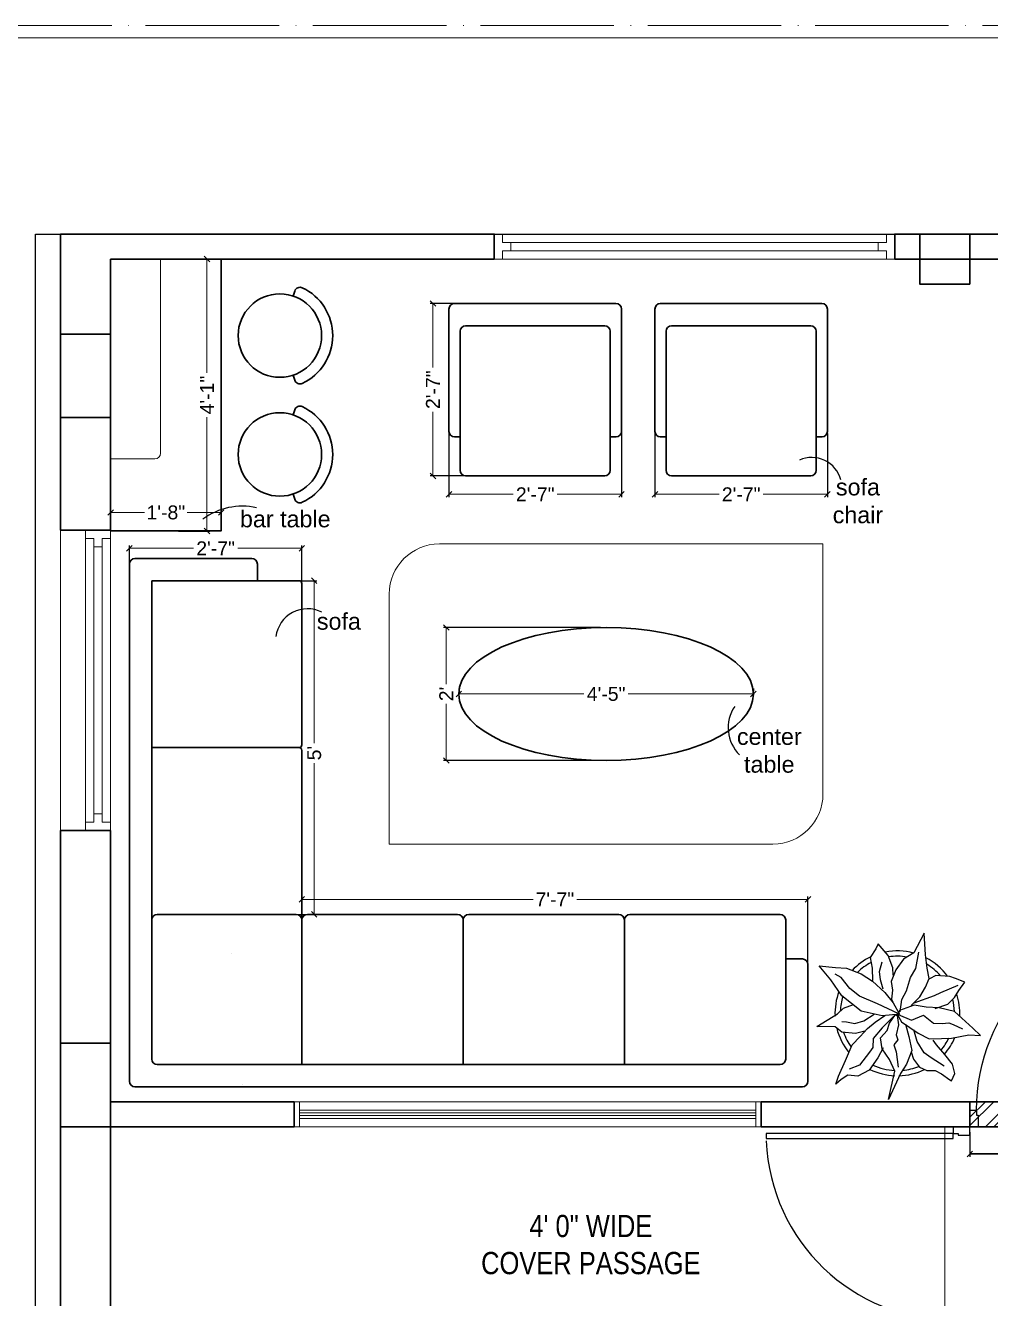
# Model space of a CAD drawing. Header units: millimetres. Extents: x 56222 to 3066687, y -650199 to -121287.
# Drawn here: x 151611.9 to 151785.4, y -177997.5 to -177768.6 of the extents above; entities that cross this region are included whole.
import ezdxf

# ---------------------------------------------------------------- set-up
doc = ezdxf.new("R2010")
doc.units = ezdxf.units.MM
doc.header["$MEASUREMENT"] = 0
doc.header["$PDMODE"] = 35
doc.linetypes.add('ACAD_ISO04W100', pattern=[30, 24, -3, 0, -3])
doc.layers.get('Defpoints').update_dxf_attribs({"color": 220})
doc.layers.add('AR DOOR', color=40, linetype='Continuous')
doc.layers.add('AR ELE-5', color=134, linetype='Continuous')
for name, color, linetype, lineweight in [('COLUMN', 1, 'Continuous', 30), ('dim05', 1, 'Continuous', 13), ('ELEVATION ( SPIRAL STAIR )', 250, 'Continuous', 9), ('FIRST FLOOR ( DW_RAIL )', 7, 'Continuous', 9), ('FIRST FLOOR ( TEXT )', 7, 'Continuous', 9), ('FUR', 250, 'Continuous', 0), ('FURNITURE', 32, 'Continuous', 9), ('GROUND FLOOR', 7, 'Continuous', 9), ('Labelling', 1, 'Continuous', 25), ('SECOND FLOOR', 7, 'Continuous', 9), ('SECOND FLOOR  ( PLINE )', 251, 'Continuous', 30), ('SECOND FLOOR ( DW_RAIL )', 7, 'Continuous', 9), ('wall', 7, 'Continuous', 30), ('XX~SLAB ( BEAM )~ ( DIM )', 7, 'Continuous', 9)]:
    doc.layers.add(name, color=color, linetype=linetype, lineweight=lineweight)
doc.layers.add('XX~SLAB ( PLINE )', color=251, linetype='Continuous', plot=False)
doc.styles.add('Arial', font='arial.ttf')
doc.styles.add('KATHA', font='swissc.ttf')
doc.styles.get("Standard").update_dxf_attribs({"font": 'arial.ttf', "height": 6})
doc.styles.add('style4', font='ARIALN.TTF')
doc.dimstyles.new('ISO-25', dxfattribs={"dimtxt": 2.5, "dimasz": 1, "dimexe": 0.5, "dimexo": 1, "dimtad": 0, "dimdec": 1, "dimlunit": 4, "dimtxsty": 'Standard', "dimblk": 'OBLIQUE', "dimcen": 2.5, "dimclrd": 1, "dimclre": 1, "dimclrt": 5, "dimadec": 0, "dimazin": 0, "dimtfac": 1, "dimtdec": 1, "dimtmove": 0, "dimatfit": 3, "dimfxl": 1, "dimlwd": -1, "dimarcsym": 0})

# ---------------------------------------------------------------- blocks, each defined once
blk = doc.blocks.new('*U255')
for points in [[(0, 0), (0, 1120), (-30, 1120), (-30, 0)], [(40, 0), (0, 0), (0, -30), (-10, -30), (-10, -100), (40, -100)], [(-1160, 0), (-1120, 0), (-1120, -30), (-1110, -30), (-1110, -100), (-1160, -100)]]:
    blk.add_lwpolyline(points, close=True)
at = {"layer": 'AR ELE-5', "linetype": 'ByBlock', "ltscale": 15}
blk.add_arc((1.6, -0.7), 1121.6, 92.37301, 179.96526, dxfattribs=at)
blk = doc.blocks.new('*U256')
for points in [[(-1160, 0), (-1120, 0), (-1120, 30), (-1110, 30), (-1110, 100), (-1160, 100)], [(40, 0), (0, 0), (0, 30), (-10, 30), (-10, 100), (40, 100)], [(0, 0), (0, -1120), (-30, -1120), (-30, 0)]]:
    blk.add_lwpolyline(points, close=True)
at = {"layer": 'AR ELE-5', "linetype": 'ByBlock', "ltscale": 15}
blk.add_arc((1.6, 0.7), 1121.6, 180.03474, 267.62699, dxfattribs=at)
blk = doc.blocks.new('_Oblique')
at = {"layer": 'wall', "color": 0, "lineweight": -2}
blk.add_line((-0.5, -0.5), (0.5, 0.5), dxfattribs=at)
blk = doc.blocks.new('*D619')
at = {"layer": 'Defpoints', "color": 0, "transparency": 16777216}
for p in [(151781.66, -177966.61), (151817.66, -177966.62), (151817.66, -177971.49)]:
    blk.add_point(p, dxfattribs=at)
at = {"layer": 'dim05', "color": 5, "linetype": 'Continuous', "lineweight": -2, "transparency": 16777216}
for p, q in [((151781.66, -177967.61), (151781.66, -177971.99)), ((151817.66, -177967.62), (151817.66, -177971.99))]:
    blk.add_line(p, q, dxfattribs=at)
at = {"layer": 'dim05', "color": 5, "linetype": 'Continuous', "lineweight": 30, "transparency": 16777216}
for p, q in [((151781.66, -177971.49), (151797.89, -177971.49)), ((151817.66, -177971.49), (151801.43, -177971.49))]:
    blk.add_line(p, q, dxfattribs=at)
at = {"layer": 'dim05', "color": 5, "lineweight": 30, "transparency": 16777216, "rotation": 180}
blk.add_blockref('_Oblique', (151781.66, -177971.49), dxfattribs=at)
at = {"layer": 'dim05', "color": 5, "lineweight": 30, "transparency": 16777216}
blk.add_blockref('_Oblique', (151817.66, -177971.49), dxfattribs=at)
at = {"layer": 'dim05', "color": 5, "lineweight": 30, "transparency": 16777216, "insert": (151799.66, -177971.49), "char_height": 2.5, "attachment_point": 5, "style": 'Arial'}
blk.add_mtext("3'", dxfattribs=at)
blk = doc.blocks.new('*D630')
at = {"layer": 'Defpoints', "color": 0, "transparency": 16777216}
for p in [(151652.97, -177868.43), (151652.97, -177928.43), (151663.78, -177928.43)]:
    blk.add_point(p, dxfattribs=at)
at = {"layer": 'dim05', "color": 1, "linetype": 'Continuous', "lineweight": -2, "transparency": 16777216}
for p, q in [((151653.97, -177868.43), (151664.28, -177868.43)), ((151653.97, -177928.43), (151664.28, -177928.43))]:
    blk.add_line(p, q, dxfattribs=at)
at = {"layer": 'dim05', "color": 1, "linetype": 'Continuous', "transparency": 16777216}
for p, q in [((151663.78, -177868.43), (151663.78, -177897.66)), ((151663.78, -177928.43), (151663.78, -177901.21))]:
    blk.add_line(p, q, dxfattribs=at)
at = {"layer": 'dim05', "color": 1, "transparency": 16777216}
for p, rotation in [((151663.78, -177868.43), 90), ((151663.78, -177928.43), 270)]:
    blk.add_blockref('_Oblique', p, dxfattribs=dict(at, rotation=rotation))
at = {"layer": 'dim05', "color": 5, "lineweight": 25, "transparency": 16777216, "insert": (151663.78, -177899.43), "char_height": 2.5, "attachment_point": 5, "rotation": 90, "style": 'Arial'}
blk.add_mtext("5'", dxfattribs=at)
blk = doc.blocks.new('*D631')
at = {"layer": 'Defpoints', "color": 0, "transparency": 16777216}
for p in [(151661.55, -177925.73), (151752.55, -177925.73), (151752.55, -177941.19)]:
    blk.add_point(p, dxfattribs=at)
at = {"layer": 'dim05', "color": 1, "linetype": 'Continuous', "transparency": 16777216}
for p, q in [((151661.55, -177925.73), (151703.12, -177925.73)), ((151752.55, -177925.73), (151710.99, -177925.73))]:
    blk.add_line(p, q, dxfattribs=at)
at = {"layer": 'dim05', "color": 1, "linetype": 'Continuous', "lineweight": -2, "transparency": 16777216}
for p, q in [((151661.55, -177926.73), (151661.55, -177926.23)), ((151752.55, -177940.19), (151752.55, -177925.23))]:
    blk.add_line(p, q, dxfattribs=at)
at = {"layer": 'dim05', "color": 1, "transparency": 16777216, "rotation": 180}
blk.add_blockref('_Oblique', (151661.55, -177925.73), dxfattribs=at)
at = {"layer": 'dim05', "color": 1, "transparency": 16777216}
blk.add_blockref('_Oblique', (151752.55, -177925.73), dxfattribs=at)
at = {"layer": 'dim05', "color": 5, "lineweight": 25, "transparency": 16777216, "insert": (151707.05, -177925.73), "char_height": 2.5, "attachment_point": 5, "style": 'Arial'}
blk.add_mtext('7\'-7"', dxfattribs=at)
blk = doc.blocks.new('*D632')
at = {"layer": 'Defpoints', "color": 0, "transparency": 16777216}
for p in [(151661.55, -177862.61), (151661.55, -177873.37), (151630.55, -177874.82)]:
    blk.add_point(p, dxfattribs=at)
at = {"layer": 'dim05', "color": 1, "linetype": 'Continuous', "lineweight": -2, "transparency": 16777216}
for p, q in [((151630.55, -177873.82), (151630.55, -177862.11)), ((151661.55, -177872.37), (151661.55, -177862.11))]:
    blk.add_line(p, q, dxfattribs=at)
at = {"layer": 'dim05', "color": 1, "linetype": 'Continuous', "transparency": 16777216}
for p, q in [((151630.55, -177862.61), (151642.08, -177862.61)), ((151661.55, -177862.61), (151650.02, -177862.61))]:
    blk.add_line(p, q, dxfattribs=at)
at = {"layer": 'dim05', "color": 1, "transparency": 16777216, "rotation": 180}
blk.add_blockref('_Oblique', (151630.55, -177862.61), dxfattribs=at)
at = {"layer": 'dim05', "color": 1, "transparency": 16777216}
blk.add_blockref('_Oblique', (151661.55, -177862.61), dxfattribs=at)
at = {"layer": 'dim05', "color": 5, "lineweight": 25, "transparency": 16777216, "insert": (151646.05, -177862.61), "char_height": 2.5, "attachment_point": 5, "style": 'Arial'}
blk.add_mtext('2\'-7"', dxfattribs=at)
blk = doc.blocks.new('*D633')
at = {"layer": 'Defpoints', "color": 0, "transparency": 16777216}
for p in [(151689.79, -177888.8), (151742.75, -177888.8), (151742.75, -177888.8)]:
    blk.add_point(p, dxfattribs=at)
at = {"layer": 'dim05', "color": 1, "linetype": 'Continuous', "lineweight": -2, "transparency": 16777216}
for p, q in [((151689.79, -177887.8), (151689.79, -177888.3)), ((151742.75, -177887.8), (151742.75, -177888.3))]:
    blk.add_line(p, q, dxfattribs=at)
at = {"layer": 'dim05', "color": 1, "linetype": 'Continuous', "transparency": 16777216}
for p, q in [((151689.79, -177888.8), (151712.27, -177888.8)), ((151742.75, -177888.8), (151720.26, -177888.8))]:
    blk.add_line(p, q, dxfattribs=at)
at = {"layer": 'dim05', "color": 1, "transparency": 16777216, "rotation": 180}
blk.add_blockref('_Oblique', (151689.79, -177888.8), dxfattribs=at)
at = {"layer": 'dim05', "color": 1, "transparency": 16777216}
blk.add_blockref('_Oblique', (151742.75, -177888.8), dxfattribs=at)
at = {"layer": 'dim05', "color": 5, "lineweight": 25, "transparency": 16777216, "insert": (151716.27, -177888.8), "char_height": 2.5, "attachment_point": 5, "style": 'Arial'}
blk.add_mtext('4\'-5"', dxfattribs=at)
blk = doc.blocks.new('*D634')
at = {"layer": 'Defpoints', "color": 0, "transparency": 16777216}
for p in [(151687.52, -177876.85), (151716.27, -177876.85), (151716.27, -177900.76)]:
    blk.add_point(p, dxfattribs=at)
at = {"layer": 'dim05', "color": 1, "linetype": 'Continuous', "lineweight": -2, "transparency": 16777216}
for p, q in [((151715.27, -177876.85), (151687.02, -177876.85)), ((151715.27, -177900.76), (151687.02, -177900.76))]:
    blk.add_line(p, q, dxfattribs=at)
at = {"layer": 'dim05', "color": 1, "linetype": 'Continuous', "transparency": 16777216}
for p, q in [((151687.52, -177876.85), (151687.52, -177887.01)), ((151687.52, -177900.76), (151687.52, -177890.6))]:
    blk.add_line(p, q, dxfattribs=at)
at = {"layer": 'dim05', "color": 1, "transparency": 16777216}
for p, rotation in [((151687.52, -177876.85), 90), ((151687.52, -177900.76), 270)]:
    blk.add_blockref('_Oblique', p, dxfattribs=dict(at, rotation=rotation))
at = {"layer": 'dim05', "color": 5, "lineweight": 25, "transparency": 16777216, "insert": (151687.52, -177888.8), "char_height": 2.5, "attachment_point": 5, "rotation": 90, "style": 'Arial'}
blk.add_mtext("2'", dxfattribs=at)
blk = doc.blocks.new('*D635')
at = {"layer": 'Defpoints', "color": 0, "transparency": 16777216}
for p in [(151725.04, -177840.98), (151756.06, -177840.98), (151725.04, -177852.9)]:
    blk.add_point(p, dxfattribs=at)
at = {"layer": 'dim05', "color": 1, "linetype": 'Continuous', "lineweight": -2, "transparency": 16777216}
for p, q in [((151725.04, -177841.98), (151725.04, -177853.4)), ((151756.06, -177841.98), (151756.06, -177853.4))]:
    blk.add_line(p, q, dxfattribs=at)
at = {"layer": 'dim05', "color": 1, "linetype": 'Continuous', "transparency": 16777216}
for p, q in [((151725.04, -177852.9), (151736.58, -177852.9)), ((151756.06, -177852.9), (151744.52, -177852.9))]:
    blk.add_line(p, q, dxfattribs=at)
at = {"layer": 'dim05', "color": 1, "transparency": 16777216, "rotation": 180}
blk.add_blockref('_Oblique', (151725.04, -177852.9), dxfattribs=at)
at = {"layer": 'dim05', "color": 1, "transparency": 16777216}
blk.add_blockref('_Oblique', (151756.06, -177852.9), dxfattribs=at)
at = {"layer": 'dim05', "color": 5, "lineweight": 25, "transparency": 16777216, "insert": (151740.55, -177852.9), "char_height": 2.5, "attachment_point": 5, "style": 'Arial'}
blk.add_mtext('2\'-7"', dxfattribs=at)
blk = doc.blocks.new('*D636')
at = {"layer": 'Defpoints', "color": 0, "transparency": 16777216}
for p in [(151688.01, -177838.98), (151719.03, -177838.98), (151719.03, -177852.9)]:
    blk.add_point(p, dxfattribs=at)
at = {"layer": 'dim05', "color": 1, "linetype": 'Continuous', "lineweight": -2, "transparency": 16777216}
for p, q in [((151688.01, -177839.98), (151688.01, -177853.4)), ((151719.03, -177839.98), (151719.03, -177853.4))]:
    blk.add_line(p, q, dxfattribs=at)
at = {"layer": 'dim05', "color": 1, "linetype": 'Continuous', "transparency": 16777216}
for p, q in [((151688.01, -177852.9), (151699.55, -177852.9)), ((151719.03, -177852.9), (151707.49, -177852.9))]:
    blk.add_line(p, q, dxfattribs=at)
at = {"layer": 'dim05', "color": 1, "transparency": 16777216, "rotation": 180}
blk.add_blockref('_Oblique', (151688.01, -177852.9), dxfattribs=at)
at = {"layer": 'dim05', "color": 1, "transparency": 16777216}
blk.add_blockref('_Oblique', (151719.03, -177852.9), dxfattribs=at)
at = {"layer": 'dim05', "color": 5, "lineweight": 25, "transparency": 16777216, "insert": (151703.52, -177852.9), "char_height": 2.5, "attachment_point": 5, "style": 'Arial'}
blk.add_mtext('2\'-7"', dxfattribs=at)
blk = doc.blocks.new('*D637')
at = {"layer": 'Defpoints', "color": 0, "transparency": 16777216}
for p in [(151685.12, -177818.59), (151693.57, -177818.59), (151693.55, -177849.59)]:
    blk.add_point(p, dxfattribs=at)
at = {"layer": 'dim05', "color": 1, "linetype": 'Continuous', "lineweight": -2, "transparency": 16777216}
for p, q in [((151692.57, -177818.59), (151684.62, -177818.59)), ((151692.55, -177849.59), (151684.62, -177849.59))]:
    blk.add_line(p, q, dxfattribs=at)
at = {"layer": 'dim05', "color": 1, "linetype": 'Continuous', "transparency": 16777216}
for p, q in [((151685.12, -177818.59), (151685.12, -177830.12)), ((151685.12, -177849.59), (151685.12, -177838.06))]:
    blk.add_line(p, q, dxfattribs=at)
at = {"layer": 'dim05', "color": 1, "transparency": 16777216}
for p, rotation in [((151685.12, -177818.59), 90), ((151685.12, -177849.59), 270)]:
    blk.add_blockref('_Oblique', p, dxfattribs=dict(at, rotation=rotation))
at = {"layer": 'dim05', "color": 5, "lineweight": 25, "transparency": 16777216, "insert": (151685.12, -177834.09), "char_height": 2.5, "attachment_point": 5, "rotation": 90, "style": 'Arial'}
blk.add_mtext('2\'-7"', dxfattribs=at)
blk = doc.blocks.new('ARPLS010')
at = {"linetype": 'ByBlock'}
for p, q in [((0.179, 0.666), (0.121, 0.605)), ((0.174, 0.573), (0.179, 0.666)), ((-0.248, 0.54), (-0.278, 0.467)), ((-0.182, 0.493), (-0.248, 0.54)), ((0.121, 0.605), (-0.013, 0.459)), ((0.091, 0.447), (0.125, 0.522)), ((0.2, 0.432), (0.174, 0.573)), ((-0.295, 0.42), (-0.302, 0.309)), ((-0.278, 0.467), (-0.295, 0.42)), ((-0.222, 0.484), (-0.164, 0.347)), ((-0.125, 0.459), (-0.182, 0.493)), ((-0.072, 0.404), (-0.125, 0.459)), ((-0.013, 0.459), (-0.044, 0.336)), ((0.077, 0.412), (0.091, 0.447)), ((0.082, 0.358), (0.077, 0.412)), ((0.203, 0.352), (0.2, 0.432)), ((0.409, 0.44), (0.33, 0.38)), ((0.484, 0.459), (0.409, 0.44)), ((0.542, 0.434), (0.484, 0.459)), ((0.485, 0.354), (0.533, 0.42)), ((0.533, 0.42), (0.542, 0.434)), ((-0.302, 0.309), (-0.276, 0.258)), ((-0.164, 0.347), (-0.139, 0.295)), ((-0.038, 0.302), (-0.072, 0.404)), ((-0.044, 0.336), (-0.049, 0.232)), ((0.08, 0.288), (0.082, 0.358)), ((0.204, 0.254), (0.203, 0.352)), ((0.252, 0.313), (0.216, 0.287)), ((0.33, 0.38), (0.252, 0.313)), ((0.425, 0.373), (0.356, 0.269)), ((0.459, 0.303), (0.485, 0.354)), ((-0.469, 0.226), (-0.643, 0.216)), ((-0.643, 0.216), (-0.485, 0.134)), ((-0.362, 0.24), (-0.469, 0.226)), ((-0.278, 0.254), (-0.362, 0.24)), ((-0.21, 0.227), (-0.278, 0.254)), ((-0.132, 0.18), (-0.21, 0.227)), ((-0.139, 0.295), (-0.08, 0.131)), ((-0.049, 0.232), (-0.065, 0.135)), ((0.015, 0.209), (0.08, 0.288)), ((0.056, 0.114), (0.015, 0.209)), ((0.16, 0.165), (0.204, 0.254)), ((0.318, 0.213), (0.227, 0.157)), ((0.356, 0.269), (0.318, 0.213)), ((0.432, 0.176), (0.459, 0.236)), ((0.459, 0.236), (0.459, 0.303)), ((-0.359, 0.148), (-0.49, 0.172)), ((-0.485, 0.134), (-0.433, 0.051)), ((-0.287, 0.106), (-0.359, 0.148)), ((-0.18, 0.073), (-0.287, 0.106)), ((-0.063, 0.111), (-0.132, 0.18)), ((-0.065, 0.135), (-0.024, 0.018)), ((0.009, 0.005), (0.056, 0.114)), ((0.068, 0.032), (0.16, 0.165)), ((0.227, 0.157), (0.132, 0.131)), ((0.187, 0.091), (0.297, 0.116)), ((0.297, 0.116), (0.408, 0.071)), ((0.309, 0.109), (0.368, 0.128)), ((0.368, 0.128), (0.432, 0.176)), ((-0.433, 0.051), (-0.349, -0.011)), ((-0.111, 0.036), (-0.18, 0.073)), ((-0.013, 0.022), (-0.111, 0.036)), ((-0.084, -0.034), (0.007, 0.018)), ((0.003, 0.011), (-0.076, -0.16)), ((-0.024, 0.018), (0.009, 0.005)), ((0.006, -0.002), (0.068, 0.032)), ((0.007, 0.018), (0.02, -0.121)), ((0.017, -0.002), (0.091, 0.009)), ((0.088, 0.065), (0.187, 0.091)), ((0.091, 0.009), (0.173, -0.011)), ((0.173, -0.011), (0.212, 0.004)), ((0.212, 0.004), (0.252, -0.03)), ((0.309, -0.01), (0.43, 0.006)), ((0.408, 0.071), (0.482, 0.024)), ((0.482, 0.024), (0.689, -0.072)), ((-0.464, -0.073), (-0.558, -0.152)), ((-0.366, -0.036), (-0.464, -0.073)), ((-0.306, -0.033), (-0.366, -0.036)), ((-0.349, -0.011), (-0.256, -0.05)), ((-0.259, -0.2), (-0.168, -0.1)), ((-0.256, -0.05), (-0.185, -0.038)), ((-0.185, -0.038), (-0.114, -0.046)), ((-0.168, -0.1), (-0.084, -0.034)), ((-0.114, -0.046), (-0.093, -0.036)), ((0.01, -0.014), (0.017, -0.002)), ((0.078, -0.064), (0.01, -0.014)), ((0.016, -0.023), (0.116, -0.122)), ((0.07, -0.179), (0.018, -0.1)), ((0.138, -0.083), (0.078, -0.064)), ((0.197, -0.135), (0.138, -0.083)), ((0.252, -0.03), (0.309, -0.01)), ((0.37, -0.064), (0.283, -0.123)), ((0.462, -0.021), (0.37, -0.064)), ((0.689, -0.072), (0.462, -0.021)), ((-0.558, -0.152), (-0.517, -0.172)), ((-0.517, -0.172), (-0.447, -0.216)), ((-0.447, -0.216), (-0.363, -0.202)), ((-0.336, -0.142), (-0.413, -0.121)), ((-0.363, -0.202), (-0.263, -0.2)), ((-0.269, -0.135), (-0.336, -0.142)), ((-0.318, -0.29), (-0.259, -0.2)), ((-0.193, -0.113), (-0.269, -0.135)), ((-0.076, -0.16), (-0.138, -0.304)), ((0.02, -0.121), (-0.017, -0.291)), ((0.059, -0.27), (0.005, -0.185)), ((0.121, -0.239), (0.07, -0.179)), ((0.116, -0.122), (0.201, -0.195)), ((0.283, -0.123), (0.197, -0.135)), ((0.201, -0.195), (0.272, -0.198)), ((0.272, -0.198), (0.311, -0.225)), ((0.277, -0.114), (0.357, -0.156)), ((0.357, -0.156), (0.455, -0.226)), ((-0.363, -0.408), (-0.318, -0.29)), ((-0.138, -0.304), (-0.199, -0.38)), ((-0.017, -0.291), (-0.141, -0.446)), ((0.08, -0.342), (0.059, -0.27)), ((0.184, -0.299), (0.121, -0.239)), ((0.141, -0.261), (0.16, -0.336)), ((0.252, -0.362), (0.184, -0.299)), ((0.311, -0.225), (0.415, -0.304)), ((0.415, -0.304), (0.447, -0.388)), ((0.455, -0.226), (0.503, -0.317)), ((-0.368, -0.496), (-0.363, -0.408)), ((-0.199, -0.38), (-0.287, -0.45)), ((-0.042, -0.432), (-0.071, -0.352)), ((0.064, -0.446), (0.066, -0.407)), ((0.066, -0.407), (0.08, -0.342)), ((0.16, -0.336), (0.15, -0.445)), ((0.376, -0.416), (0.252, -0.362)), ((0.503, -0.317), (0.494, -0.398)), ((0.494, -0.398), (0.528, -0.452)), ((-0.382, -0.625), (-0.368, -0.496)), ((-0.287, -0.45), (-0.314, -0.498)), ((-0.141, -0.446), (-0.269, -0.533)), ((0.002, -0.48), (-0.042, -0.432)), ((0.104, -0.646), (0.002, -0.48)), ((0.106, -0.5), (0.104, -0.646)), ((0.15, -0.445), (0.106, -0.5)), ((0.502, -0.472), (0.376, -0.416)), ((0.567, -0.494), (0.502, -0.472)), ((0.528, -0.452), (0.567, -0.494)), ((-0.269, -0.533), (-0.382, -0.625))]:
    blk.add_line(p, q, dxfattribs=at)
for radius, start, end in [(0.5, 87.2367, 107.9154), (0.458, 91.6596, 104.0784), (0.5, 49.0791, 67.0324), (0.458, 49.8461, 63.9764), (0.5, 126.2799, 152.7042), (0.458, 130.7647, 148.9789), (0.5, 1.3782, 25.7565), (0.5, 164.9216, 191.0302), (0.458, 5.0517, 21.9108), (0.458, 169.9629, 188.6517), (0.458, 334.5625, 357.1532), (0.5, 333.6991, 357.5577), (0.5, 205.1623, 226.3204), (0.458, 207.232, 224.0819), (0.5, 283.5324, 308.8712), (0.458, 289.266, 306.1107), (0.5, 249.553, 272.4234), (0.458, 252.8522, 267.711)]:
    blk.add_arc((0, 0), radius, start, end, dxfattribs=at)
blk = doc.blocks.new('*D688')
at = {"layer": 'Defpoints', "color": 0, "transparency": 16777216}
for p in [(151639.68, -177810.61), (151644.49, -177810.61), (151638.4, -177859.5)]:
    blk.add_point(p, dxfattribs=at)
at = {"layer": 'dim05', "color": 1, "linetype": 'Continuous', "lineweight": -2, "transparency": 16777216}
for p, q in [((151640.68, -177810.61), (151644.99, -177810.61)), ((151639.4, -177859.5), (151644.99, -177859.5))]:
    blk.add_line(p, q, dxfattribs=at)
at = {"layer": 'dim05', "color": 1, "linetype": 'Continuous', "transparency": 16777216}
for p, q in [((151644.49, -177810.61), (151644.49, -177831.05)), ((151644.49, -177859.5), (151644.49, -177839.05))]:
    blk.add_line(p, q, dxfattribs=at)
at = {"layer": 'dim05', "color": 1, "transparency": 16777216}
for p, rotation in [((151644.49, -177810.61), 90), ((151644.49, -177859.5), 270)]:
    blk.add_blockref('_Oblique', p, dxfattribs=dict(at, rotation=rotation))
at = {"layer": 'dim05', "color": 5, "lineweight": 25, "transparency": 16777216, "insert": (151644.49, -177835.05), "char_height": 2.5, "attachment_point": 5, "rotation": 90, "style": 'Arial'}
blk.add_mtext('4\'-1"', dxfattribs=at)
blk = doc.blocks.new('*D689')
at = {"layer": 'Defpoints', "color": 0, "transparency": 16777216}
for p in [(151627.16, -177853.62), (151647.04, -177853.62), (151627.16, -177856.17)]:
    blk.add_point(p, dxfattribs=at)
at = {"layer": 'dim05', "color": 1, "linetype": 'Continuous', "lineweight": -2, "transparency": 16777216}
for p, q in [((151627.16, -177854.62), (151627.16, -177856.67)), ((151647.04, -177854.62), (151647.04, -177856.67))]:
    blk.add_line(p, q, dxfattribs=at)
at = {"layer": 'dim05', "color": 1, "linetype": 'Continuous', "transparency": 16777216}
for p, q in [((151627.16, -177856.17), (151633.27, -177856.17)), ((151647.04, -177856.17), (151640.93, -177856.17))]:
    blk.add_line(p, q, dxfattribs=at)
at = {"layer": 'dim05', "color": 1, "transparency": 16777216, "rotation": 180}
blk.add_blockref('_Oblique', (151627.16, -177856.17), dxfattribs=at)
at = {"layer": 'dim05', "color": 1, "transparency": 16777216}
blk.add_blockref('_Oblique', (151647.04, -177856.17), dxfattribs=at)
at = {"layer": 'dim05', "color": 5, "lineweight": 25, "transparency": 16777216, "insert": (151637.1, -177856.17), "char_height": 2.5, "attachment_point": 5, "style": 'Arial'}
blk.add_mtext('1\'-8"', dxfattribs=at)

msp = doc.modelspace()

# ---------------------------------------------------------------- hatches: boundary and pattern name
at = {"layer": 'ELEVATION ( SPIRAL STAIR )', "lineweight": 5}
h = msp.add_hatch(dxfattribs=at)
h.set_pattern_fill('ANSI32', color=2, scale=8.479723)
h.set_pattern_definition([(45, (1610.2102, -723.9666), (-2.24852616, 2.24852616), []), (45, (1611.7092, -723.9666), (-2.24852616, 2.24852616), [])])
h.paths.add_polyline_path([(151816.1598, -177963.6055), (151815.5598, -177963.6055), (151815.5598, -177962.1055), (151782.8941, -177962.1055, 0.01145185), (151782.8598, -177963.6463), (151782.8598, -177964.5055), (151783.1598, -177964.5055), (151783.1598, -177966.6055), (151816.1598, -177966.6055)])
h.paths.add_polyline_path([(151783.1598, -177964.5055), (151782.8598, -177964.5055), (151782.8598, -177963.6463, -0.00030313), (151782.8598, -177963.6055), (151781.6598, -177963.6055), (151781.6598, -177966.6055), (151783.1598, -177966.6055)])
h.paths.add_polyline_path([(151782.8941, -177962.1055), (151781.6598, -177962.1055), (151781.6598, -177963.6055), (151782.8598, -177963.6055, -0.01114869)])

# ---------------------------------------------------------------- linework, layer by layer
at = {"layer": 'COLUMN'}
for points in [[(151772.6598, -177806.1055), (151781.6598, -177806.1055), (151781.6598, -177815.1055), (151772.6598, -177815.1055)], [(151618.1598, -177824.1055), (151627.1598, -177824.1055), (151627.1598, -177839.1055), (151618.1598, -177839.1055)], [(151618.1598, -177951.6055), (151627.1598, -177951.6055), (151627.1598, -177966.6055), (151618.1598, -177966.6055)]]:
    msp.add_lwpolyline(points, close=True, dxfattribs=at)
at = {"layer": 'ELEVATION ( SPIRAL STAIR )', "color": 2, "lineweight": 30}
msp.add_lwpolyline([(151781.6598, -177966.6055), (151816.1598, -177966.6055), (151816.1598, -177962.1055), (151781.6598, -177962.1055)], close=True, dxfattribs=at)
at = {"layer": 'FIRST FLOOR ( DW_RAIL )'}
for points in [[(151661.1598, -177966.6055), (151661.1598, -177962.1055)], [(151743.1598, -177962.1055), (151743.1598, -177966.6055)]]:
    msp.add_lwpolyline(points, dxfattribs=at)
for points in [[(151661.1598, -177963.6055), (151743.1598, -177963.6055), (151743.1598, -177964.1055), (151661.1598, -177964.1055)], [(151661.1598, -177964.6055), (151743.1598, -177964.6055), (151743.1598, -177965.1055), (151661.1598, -177965.1055)]]:
    msp.add_lwpolyline(points, close=True, dxfattribs=at)
at = {"layer": 'FUR'}
for p, q in [((151648.8792, -177935.4293), (151648.8792, -177935.4293)), ((151650.8792, -177959.0188), (151650.8792, -177959.0188))]:
    msp.add_line(p, q, dxfattribs=at)
at = {"layer": 'FURNITURE', "lineweight": 30}
for p, q in [((151660.2677, -177816.354), (151659.9705, -177817.2469)), ((151631.553, -177864.4341), (151652.553, -177864.4341)), ((151630.553, -177958.4341), (151630.553, -177865.4341)), ((151653.553, -177868.4341), (151653.553, -177865.4341)), ((151634.553, -177868.4341), (151661.053, -177868.4341)), ((151634.553, -177954.4341), (151634.553, -177868.4341)), ((151661.553, -177897.9341), (151661.553, -177868.9341)), ((151634.553, -177898.4341), (151661.053, -177898.4341)), ((151661.553, -177955.4341), (151661.553, -177898.9341)), ((151635.553, -177928.4341), (151660.553, -177928.4341)), ((151689.553, -177928.4341), (151662.553, -177928.4341)), ((151691.553, -177928.4341), (151718.553, -177928.4341)), ((151747.553, -177928.4341), (151720.553, -177928.4341)), ((151690.553, -177929.4341), (151690.553, -177955.4341)), ((151719.553, -177929.4341), (151719.553, -177955.4341)), ((151748.553, -177951.4341), (151748.553, -177929.4341)), ((151751.553, -177936.4341), (151748.553, -177936.4341)), ((151752.553, -177937.4341), (151752.553, -177958.4341)), ((151748.553, -177954.4341), (151748.553, -177951.4341)), ((151747.553, -177955.4341), (151635.553, -177955.4341)), ((151751.553, -177959.4341), (151631.553, -177959.4341))]:
    msp.add_line(p, q, dxfattribs=at)
msp.add_lwpolyline([(151627.1601, -177810.6055), (151647.0372, -177810.6055), (151647.0372, -177859.4953), (151627.1601, -177859.4953)], close=True, dxfattribs=at)
at = {"layer": 'FURNITURE', "lineweight": 5}
msp.add_lwpolyline([(151627.1601, -177810.6055), (151636.1494, -177810.6055), (151636.1494, -177845.5151, -0.41421356), (151635.1494, -177846.5151), (151627.1601, -177846.5151)], format="xyb", close=True, dxfattribs=at)
at = {"layer": 'FURNITURE', "lineweight": 30}
for points in [[(151659.9705, -177831.4793), (151660.2677, -177832.3721, 0.44918879), (151661.6417, -177832.9614, 0.63505018), (151661.6417, -177815.7647, 0.44918879), (151660.2677, -177816.354)], [(151690.0137, -177842.5879), (151689.0137, -177842.5879, -0.41421356), (151688.0137, -177841.5879), (151688.0137, -177819.5879, -0.41421356), (151689.0137, -177818.5879), (151718.0313, -177818.5988, -0.41421356), (151719.0313, -177819.5988), (151719.0313, -177841.5879, -0.41421356), (151718.0313, -177842.5879), (151717.0137, -177842.5879)], [(151727.0385, -177842.5879), (151726.0385, -177842.5879, -0.41421356), (151725.0385, -177841.5879), (151725.0385, -177819.5879, -0.41421356), (151726.0385, -177818.5879), (151755.056, -177818.5988, -0.41421356), (151756.056, -177819.5988), (151756.056, -177841.5879, -0.41421356), (151755.056, -177842.5879), (151754.0385, -177842.5879)], [(151659.9705, -177852.8539), (151660.2677, -177853.7467, 0.44918879), (151661.6417, -177854.336, 0.63505018), (151661.6417, -177837.1393, 0.44918879), (151660.2677, -177837.7286), (151659.9705, -177838.6215)]]:
    msp.add_lwpolyline(points, format="xyb", dxfattribs=at)
for points in [[(151690.0137, -177848.5879), (151690.0137, -177823.5879, -0.41421356), (151691.0137, -177822.5879), (151716.0137, -177822.5879, -0.41421356), (151717.0137, -177823.5879), (151717.0137, -177826.5879), (151717.0137, -177848.5879, -0.41421356), (151716.0137, -177849.5879), (151691.0137, -177849.5879, -0.41421356)], [(151727.0385, -177848.5879), (151727.0385, -177823.5879, -0.41421356), (151728.0385, -177822.5879), (151753.0385, -177822.5879, -0.41421356), (151754.0385, -177823.5879), (151754.0385, -177826.5879), (151754.0385, -177848.5879, -0.41421356), (151753.0385, -177849.5879), (151728.0385, -177849.5879, -0.41421356)]]:
    msp.add_lwpolyline(points, format="xyb", close=True, dxfattribs=at)
for centre in [(151657.6021, -177824.3631), (151657.6021, -177845.7377)]:
    msp.add_circle(centre, 7.5, dxfattribs=at)
for centre, radius, start, end in [((151631.553, -177865.4341), 1, 90, 180), ((151652.553, -177865.4341), 1, 0, 90), ((151661.053, -177868.9341), 0.5, 0, 90), ((151661.053, -177897.9341), 0.5, 270, 0), ((151661.053, -177898.9341), 0.5, 0, 90), ((151635.553, -177929.4341), 1, 90, 180), ((151635.553, -177929.4341), 1, 90, 180), ((151660.553, -177929.4341), 1, 0, 90), ((151662.553, -177929.4341), 1, 90, 180), ((151689.553, -177929.4341), 1, 0, 90), ((151691.553, -177929.4341), 1, 90, 180), ((151718.553, -177929.4341), 1, 0, 90), ((151720.553, -177929.4341), 1, 90, 180), ((151747.553, -177929.4341), 1, 0, 90), ((151751.553, -177937.4341), 1, 0, 90), ((151635.553, -177954.4341), 1, 180, 270), ((151747.553, -177954.4341), 1, 270, 0), ((151631.553, -177958.4341), 1, 180, 270), ((151751.553, -177958.4341), 1, 270, 0)]:
    msp.add_arc(centre, radius, start, end, dxfattribs=at)
msp.add_ellipse((151716.2668, -177888.804), major_axis=(26.4789, 0), ratio=0.45146768, dxfattribs=at)
at = {"layer": 'GROUND FLOOR'}
msp.add_line((151522.9098, -177770.8555), (152018.6597, -177770.8555), dxfattribs=at)
at = {"layer": 'GROUND FLOOR', "color": 1, "linetype": 'ACAD_ISO04W100'}
msp.add_lwpolyline([(152018.6597, -177768.6055), (151520.6598, -177768.6055), (151520.6598, -178231.1055), (152018.6598, -178231.1055)], dxfattribs=at)
at = {"layer": 'Labelling', "color": 1}
for centre, radius, start, end in [((151753.2165, -177851.7396, 0.0006), 5.4672, 15.280591, 113.794831), ((151650.8841, -177867.1037, 0.0006), 12.0686, 77.858305, 126.203594), ((151662.5641, -177879.1922, 0.0006), 5.7165, 63.015537, 172.849805), ((151745.037, -177894.8675, 0.0006), 6.8224, 145.792061, 225.788463)]:
    msp.add_arc(centre, radius, start, end, dxfattribs=at)
at = {"layer": 'SECOND FLOOR'}
for p, q in [((151618.1598, -177806.1055), (152018.6598, -177806.1055)), ((151618.1598, -177806.1055), (151618.1598, -178116.6055)), ((151696.1598, -177806.1055), (151696.1598, -177810.6055)), ((151768.1598, -177806.1055), (151768.1598, -177810.6055)), ((151627.1598, -177962.1055), (151627.1598, -177810.6055)), ((151627.1598, -177810.6055), (151837.1598, -177810.6055)), ((151627.1598, -177859.3555), (151618.1598, -177859.3555)), ((151627.1598, -177913.3555), (151618.1598, -177913.3555)), ((151627.1598, -177962.1055), (151660.1598, -177962.1055)), ((151660.1598, -177966.6055), (151660.1598, -177962.1055)), ((151744.1598, -177962.1055), (151781.6598, -177962.1055)), ((151744.1598, -177966.6055), (151744.1598, -177962.1055)), ((151781.6598, -177966.6055), (151781.6598, -177962.1055)), ((151627.1598, -177966.6055), (151781.6598, -177966.6055)), ((151627.1598, -178116.6055), (151627.1598, -177966.6055)), ((151777.1598, -178116.6055), (151777.1598, -177966.6055))]:
    msp.add_line(p, q, dxfattribs=at)
at = {"layer": 'SECOND FLOOR  ( PLINE )'}
for points in [[(151627.1598, -177810.6055), (151696.1598, -177810.6055), (151696.1598, -177806.1055), (151618.1598, -177806.1055), (151618.1598, -177859.3555), (151627.1598, -177859.3555)], [(151837.1598, -177966.6055), (151817.6598, -177966.6055), (151817.6598, -177962.1055), (151837.1598, -177962.1055), (151837.1598, -177810.6055), (151768.1598, -177810.6055), (151768.1598, -177806.1055), (151913.659, -177806.1055), (151913.659, -177810.6055), (151841.6598, -177810.6055), (151841.6598, -177962.1055), (151862.6598, -177962.1055), (151862.6598, -177966.6055), (151841.6598, -177966.6055)], [(151660.1598, -177962.1055), (151627.1598, -177962.1055), (151627.1598, -177913.3555), (151622.6598, -177913.3555), (151618.1598, -177913.3555), (151618.1598, -178014.6055), (151627.1598, -178014.6055), (151627.1598, -177966.6055), (151660.1598, -177966.6055)], [(151781.6598, -177962.1055), (151744.1598, -177962.1055), (151744.1598, -177966.6055), (151781.6598, -177966.6055)]]:
    msp.add_lwpolyline(points, close=True, dxfattribs=at)
at = {"layer": 'SECOND FLOOR ( DW_RAIL )', "color": 3}
msp.add_lwpolyline([(151768.1598, -177806.1055), (151766.6598, -177806.1055), (151766.6598, -177807.6055), (151765.1598, -177807.6055), (151765.1598, -177809.1055), (151699.1598, -177809.1055), (151699.1598, -177807.6055), (151697.6598, -177807.6055), (151697.6598, -177806.1055), (151696.1598, -177806.1055), (151696.1598, -177810.6055), (151697.6598, -177810.6055), (151697.6598, -177809.1055), (151699.1598, -177809.1055), (151699.1598, -177807.6055), (151765.1598, -177807.6055), (151765.1598, -177809.1055), (151766.6598, -177809.1055), (151766.6598, -177810.6055), (151768.1598, -177810.6055), (151768.1598, -177806.1055), (151696.1598, -177806.1055), (151696.1598, -177810.6055), (151768.1598, -177810.6055)], close=True, dxfattribs=at)
at = {"layer": 'SECOND FLOOR ( DW_RAIL )'}
msp.add_lwpolyline([(151627.1598, -177913.3555), (151627.1598, -177911.8555), (151625.6598, -177911.8555), (151625.6598, -177910.3555), (151624.1598, -177910.3555), (151624.1598, -177862.3555), (151625.6598, -177862.3555), (151625.6598, -177860.8555), (151627.1598, -177860.8555), (151627.1598, -177859.3555), (151622.6598, -177859.3555), (151622.6598, -177860.8555), (151624.1598, -177860.8555), (151624.1598, -177862.3555), (151625.6598, -177862.3555), (151625.6598, -177910.3555), (151624.1598, -177910.3555), (151624.1598, -177911.8555), (151622.6598, -177911.8555), (151622.6598, -177913.3555), (151627.1598, -177913.3555), (151627.1598, -177859.3555), (151622.6598, -177859.3555), (151622.6598, -177913.3555)], close=True, dxfattribs=at)
at = {"layer": 'XX~SLAB ( BEAM )~ ( DIM )'}
msp.add_line((151627.1598, -177962.1055), (151636.1598, -177962.1055), dxfattribs=at)
at = {"layer": 'XX~SLAB ( BEAM )~ ( DIM )', "color": 9, "true_color": 0xc7c8ca}
msp.add_lwpolyline([(151686.2777, -177861.8278), (151755.2558, -177861.8278), (151755.2558, -177906.7802, -0.41421356), (151746.2558, -177915.7802), (151677.2777, -177915.7802), (151677.2777, -177870.8278, -0.41421356)], format="xyb", close=True, dxfattribs=at)
at = {"layer": 'XX~SLAB ( BEAM )~ ( DIM )'}
msp.add_lwpolyline([(151660.1598, -177962.1055), (151744.1598, -177962.1055), (151744.1598, -177966.6055), (151660.1598, -177966.6055)], close=True, dxfattribs=at)
at = {"layer": 'XX~SLAB ( PLINE )'}
msp.add_lwpolyline([(151613.6598, -177806.1055), (152018.6598, -177806.1055), (152018.6598, -178116.6055), (152009.6598, -178116.6055), (151989.8551, -178116.6055), (151949.518, -178116.6055), (151924.1598, -178116.6055), (151777.1598, -178116.6055), (151703.9162, -178116.6055), (151613.6598, -178116.6055)], close=True, dxfattribs=at)

# ---------------------------------------------------------------- block references
at = {"xscale": 22.43806280742462, "yscale": 22.43806280742462, "zscale": 22.43806280742462, "rotation": 270.106449045987}
msp.add_blockref('ARPLS010', (151768.6385, -177946.2188), dxfattribs=at)
at = {"layer": 'AR DOOR', "linetype": 'ByBlock', "lineweight": -2, "extrusion": (0, 0, -1), "yscale": 0.02999999999996949, "zscale": -0.02999999999996949}
for name, p, xscale, rotation in [('*U256', (-151816.4598, -177963.6055), 0.02999999999996949, 180), ('*U255', (-151778.6598, -177967.8055), -0.02999999999996949, 270)]:
    msp.add_blockref(name, p, dxfattribs=dict(at, xscale=xscale, rotation=rotation))

# ---------------------------------------------------------------- texts
at = {"layer": 'FIRST FLOOR ( TEXT )', "insert": (151713.5208, -177987.8116), "char_height": 4, "attachment_point": 5, "style": 'KATHA'}
msp.add_mtext('4\' 0" WIDE \\PCOVER PASSAGE', dxfattribs=at)
at = {"layer": 'Labelling', "color": 1, "char_height": 3, "width": 33.454272, "attachment_point": 5, "style": 'style4'}
for s, insert in [('\\A1;{\\fArial|b0|i0|c0|p34;sofa \\Pchair}', (151761.5487, -177854.1219)), ('\\A1;{\\fArial|b0|i0|c0|p34;bar table}', (151658.577, -177857.3537)), ('\\A1;{\\fArial|b0|i0|c0|p34;sofa}', (151668.2163, -177875.7632)), ('\\A1;\\pxt6;{\\fArial|b0|i0|c0|p34;center \\P\\ptz;table}', (151745.6065, -177898.9733))]:
    msp.add_mtext(s, dxfattribs=dict(at, insert=insert))

# ---------------------------------------------------------------- dimensions: what is measured, and where the dimension line sits
at = {"layer": 'dim05', "color": 27, "lineweight": 25, "true_color": 0x7d5120}
for base, p1, p2, angle, override, picture, middle in [((151644.4909, -177810.6055), (151638.3962, -177859.4953), (151639.6811, -177810.6055), 90, {"dimtxsty": 'Arial'}, '*D688', (151644.4909, -177835.0504)), ((151685.1192, -177818.5896), (151693.5539, -177849.5879), (151693.5656, -177818.5896), 90, {"dimdec": 0, "dimtxsty": 'Arial'}, '*D637', (151685.1192, -177834.0888)), ((151687.5171, -177876.8496), (151716.2668, -177900.7584), (151716.2668, -177876.8496), 90, {"dimdec": 0, "dimtxsty": 'Arial'}, '*D634', (151687.5171, -177888.804)), ((151742.7457, -177888.804), (151689.7879, -177888.804), (151742.7457, -177888.804), 180, {"dimdec": 0, "dimtxsty": 'Arial'}, '*D633', (151716.2668, -177888.804))]:
    dim = msp.add_linear_dim(base=base, p1=p1, p2=p2, angle=angle, dimstyle='ISO-25', override=override, dxfattribs=at)
    dim.commit()
    dim.dimension.update_dxf_attribs({"geometry": picture, "text_midpoint": middle})
for base, p1, p2, override, picture, middle in [((151719.0313, -177852.9042), (151688.0137, -177838.9773), (151719.0313, -177838.9773), {"dimdec": 0, "dimtxsty": 'Arial'}, '*D636', (151703.5225, -177852.9042)), ((151725.0385, -177852.9042), (151756.056, -177840.9816), (151725.0385, -177840.9816), {"dimdec": 0, "dimtxsty": 'Arial'}, '*D635', (151740.5473, -177852.9042)), ((151627.1598, -177856.1686), (151647.0372, -177853.6244), (151627.1598, -177853.6244), {"dimtxsty": 'Arial'}, '*D689', (151637.0985, -177856.1686)), ((151661.553, -177862.6124), (151630.553, -177874.8226), (151661.553, -177873.3717), {"dimtxsty": 'Arial'}, '*D632', (151646.053, -177862.6124)), ((151752.553, -177925.726), (151661.553, -177925.726), (151752.553, -177941.1868), {"dimtxsty": 'Arial'}, '*D631', (151707.053, -177925.726))]:
    dim = msp.add_linear_dim(base=base, p1=p1, p2=p2, dimstyle='ISO-25', override=override, dxfattribs=at)
    dim.commit()
    dim.dimension.update_dxf_attribs({"geometry": picture, "text_midpoint": middle})
dim = msp.add_linear_dim(base=(151663.776, -177928.4341), p1=(151652.967, -177868.4341), p2=(151652.967, -177928.4341), angle=270, dimstyle='ISO-25', override={"dimtxsty": 'Arial'}, dxfattribs=at)
dim.commit()
dim.dimension.update_dxf_attribs({"geometry": '*D630', "text_midpoint": (151663.776, -177899.4341), "dimtype": 160})
at = {"layer": 'dim05', "color": 27, "lineweight": 30, "true_color": 0x7d5120}
dim = msp.add_linear_dim(base=(151817.6598, -177971.4852), p1=(151781.6598, -177966.6055), p2=(151817.6598, -177966.6187), dimstyle='ISO-25', override={"dimtxsty": 'Arial', "dimclrd": 5, "dimclre": 5, "dimlwd": 30}, dxfattribs=at)
dim.commit()
dim.dimension.update_dxf_attribs({"geometry": '*D619', "text_midpoint": (151799.6598, -177971.4852)})

doc.saveas('drawing.dxf')
